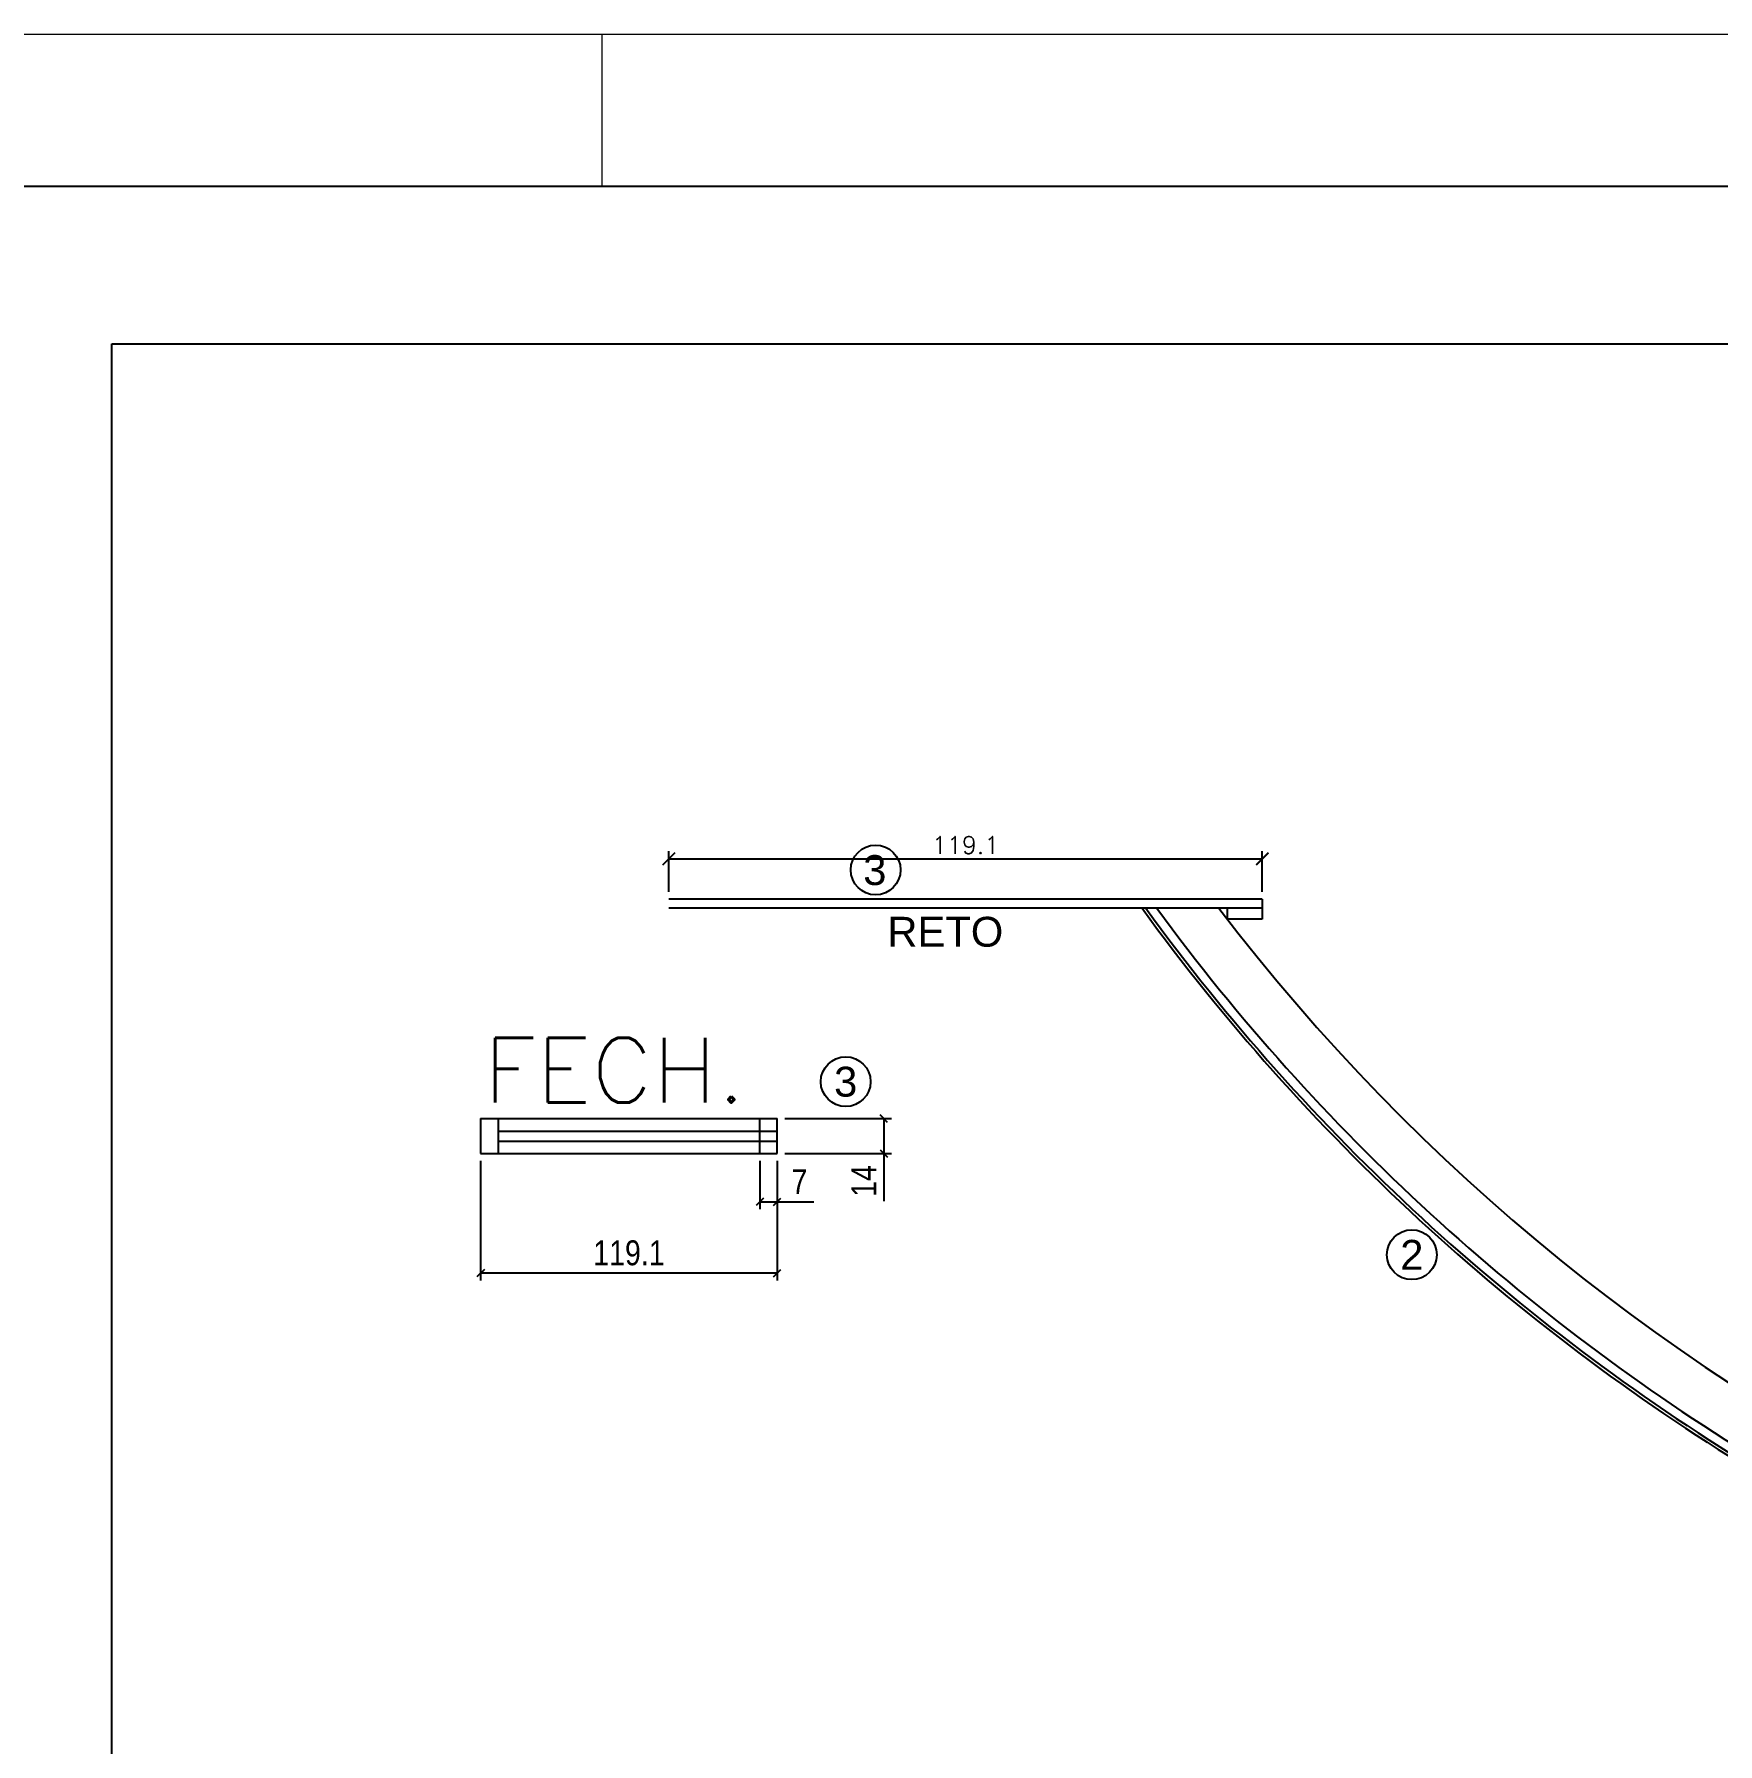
# Model space of a CAD drawing. Extents: x 1894 to 8661, y -614 to 3008.
# Drawn here: x 7306 to 7982, y 2321 to 3008 of the extents above; entities that cross this region are included whole.
import ezdxf
from ezdxf.enums import TextEntityAlignment as Align

# ---------------------------------------------------------------- set-up
doc = ezdxf.new("R2010")
doc.units = 0
doc.header["$PDMODE"] = 34
doc.layers.add('00 - FELIPE', color=6, linetype='Continuous', plot=False)
for name, color, linetype in [('COTA', 241, 'Continuous'), ('MTH-FACE-VIGA', 7, 'Continuous'), ('Painéis', 200, 'Continuous'), ('Romaneio', 10, 'Continuous'), ('SARR_2.2x7', 40, 'Continuous')]:
    doc.layers.add(name, color=color, linetype=linetype)
doc.layers.add('FOLHA', color=255, linetype='Continuous', lineweight=5)
doc.layers.add('Texto Seção', color=7, linetype='Continuous', lineweight=15)
doc.styles.add('ARIAL', font='arial.ttf')
doc.styles.add('COTA TECNICA', font='techl___.ttf', dxfattribs={"height": 10})
doc.styles.add('REGUA-120', font='ROMANS.shx', dxfattribs={"height": 15})
doc.styles.add('ROMANS', font='romans.shx')
doc.dimstyles.new('Cota Seção (2x)', dxfattribs={"dimtxt": 7, "dimasz": 5, "dimexe": 3, "dimexo": 3, "dimgap": 2, "dimtad": 3, "dimdec": 1, "dimlfac": 0.5, "dimzin": 12, "dimdsep": 46, "dimtxsty": 'ROMANS', "dimblk": 'ARCHTICK', "dimcen": 0, "dimclrd": 4, "dimclre": 4, "dimclrt": 1, "dimadec": 1, "dimazin": 3, "dimtfac": 1, "dimtdec": 1, "dimtmove": 0, "dimatfit": 3, "dimldrblk": 'OBLIQUE', "dimfxl": 1, "dimtolj": 1, "dimtzin": 12, "dimarcsym": 0})
doc.dimstyles.new('PAINEL', dxfattribs={"dimtxt": 10, "dimasz": 3, "dimexe": 3, "dimexo": 3, "dimgap": 3, "dimtad": 1, "dimdec": 1, "dimzin": 12, "dimdsep": 46, "dimtxsty": 'COTA TECNICA', "dimblk1": 'OBLIQUE', "dimblk2": 'OBLIQUE', "dimsah": 1, "dimcen": 0.9, "dimclrd": 4, "dimclre": 4, "dimclrt": 240, "dimadec": 1, "dimazin": 3, "dimtfac": 1, "dimtdec": 1, "dimtmove": 0, "dimatfit": 3, "dimfxl": 1, "dimtolj": 1, "dimtzin": 12, "dimarcsym": 0})

# ---------------------------------------------------------------- blocks, each defined once
blk = doc.blocks.new('_ArchTick')
at = {"color": 0, "linetype": 'ByBlock', "const_width": 0.15}
blk.add_lwpolyline([(-0.5, -0.5), (0.5, 0.5)], dxfattribs=at)
blk = doc.blocks.new('*D486')
at = {"layer": 'COTA', "color": 4, "lineweight": -2, "transparency": 16777216}
for p, q in [((7561.24, 2663.25), (7561.24, 2679.52)), ((7799.52, 2663.25), (7799.52, 2679.52)), ((7561.24, 2676.52), (7799.52, 2676.52))]:
    blk.add_line(p, q, dxfattribs=at)
at = {"layer": 'Defpoints', "color": 0, "transparency": 16777216}
for p in [(7799.52, 2676.52), (7561.24, 2660.25), (7799.52, 2660.25)]:
    blk.add_point(p, dxfattribs=at)
at = {"layer": 'COTA', "color": 4, "lineweight": -2, "transparency": 16777216, "xscale": 5, "yscale": 5, "zscale": 5, "rotation": 180}
blk.add_blockref('_ArchTick', (7561.24, 2676.52), dxfattribs=at)
at = {"layer": 'COTA', "color": 4, "lineweight": -2, "transparency": 16777216, "xscale": 5, "yscale": 5, "zscale": 5}
blk.add_blockref('_ArchTick', (7799.52, 2676.52), dxfattribs=at)
at = {"layer": 'COTA', "color": 1, "transparency": 16777216, "insert": (7680.38, 2682.02), "char_height": 7, "attachment_point": 5, "style": 'ROMANS'}
blk.add_mtext('\\A1;119.1', dxfattribs=at)
blk = doc.blocks.new('_Oblique')
at = {"color": 0, "linetype": 'ByBlock', "lineweight": -2}
blk.add_line((-0.5, -0.5), (0.5, 0.5), dxfattribs=at)
blk = doc.blocks.new('*D550')
at = {"layer": 'COTA', "color": 4, "lineweight": -2, "transparency": 16777216}
for p, q in [((7485.66, 2555.18), (7485.66, 2507.15)), ((7604.76, 2555.18), (7604.76, 2507.15)), ((7604.76, 2510.15), (7485.66, 2510.15))]:
    blk.add_line(p, q, dxfattribs=at)
at = {"layer": 'Defpoints', "color": 0, "transparency": 16777216}
for p in [(7485.66, 2558.18), (7604.76, 2558.18), (7485.66, 2510.15)]:
    blk.add_point(p, dxfattribs=at)
at = {"layer": 'COTA', "color": 4, "lineweight": -2, "transparency": 16777216, "xscale": 3, "yscale": 3, "zscale": 3, "rotation": 180}
blk.add_blockref('_Oblique', (7485.66, 2510.15), dxfattribs=at)
at = {"layer": 'COTA', "color": 4, "lineweight": -2, "transparency": 16777216, "xscale": 3, "yscale": 3, "zscale": 3}
blk.add_blockref('_Oblique', (7604.76, 2510.15), dxfattribs=at)
at = {"layer": 'COTA', "color": 240, "transparency": 16777216, "insert": (7545.21, 2518.24), "char_height": 10, "attachment_point": 5, "style": 'COTA TECNICA'}
blk.add_mtext('\\A1;119.1', dxfattribs=at)
blk = doc.blocks.new('*D551')
at = {"layer": 'COTA', "color": 4, "lineweight": -2, "transparency": 16777216}
for p, q in [((7607.76, 2572.18), (7650.58, 2572.18)), ((7647.58, 2572.18), (7647.58, 2558.18)), ((7607.76, 2558.18), (7650.58, 2558.18)), ((7647.58, 2558.18), (7647.58, 2539.07))]:
    blk.add_line(p, q, dxfattribs=at)
at = {"layer": 'Defpoints', "color": 0, "transparency": 16777216}
for p in [(7604.76, 2572.18), (7604.76, 2558.18), (7647.58, 2558.18)]:
    blk.add_point(p, dxfattribs=at)
at = {"layer": 'COTA', "color": 4, "lineweight": -2, "transparency": 16777216, "xscale": 3, "yscale": 3, "zscale": 3}
for p, rotation in [((7647.58, 2572.18), 90), ((7647.58, 2558.18), 270)]:
    blk.add_blockref('_Oblique', p, dxfattribs=dict(at, rotation=rotation))
at = {"layer": 'COTA', "color": 240, "transparency": 16777216, "insert": (7639.51, 2547.12), "char_height": 10, "attachment_point": 5, "rotation": 90, "style": 'COTA TECNICA'}
blk.add_mtext('\\A1;14', dxfattribs=at)
blk = doc.blocks.new('*D549')
at = {"layer": 'COTA', "color": 4, "lineweight": -2, "transparency": 16777216}
for p, q in [((7597.76, 2555.18), (7597.76, 2535.78)), ((7604.76, 2555.18), (7604.76, 2535.78)), ((7597.76, 2538.78), (7604.76, 2538.78)), ((7604.76, 2538.78), (7619.49, 2538.78))]:
    blk.add_line(p, q, dxfattribs=at)
at = {"layer": 'Defpoints', "color": 0, "transparency": 16777216}
for p in [(7597.76, 2558.18), (7604.76, 2558.18), (7604.76, 2538.78)]:
    blk.add_point(p, dxfattribs=at)
at = {"layer": 'COTA', "color": 4, "lineweight": -2, "transparency": 16777216, "xscale": 3, "yscale": 3, "zscale": 3, "rotation": 180}
blk.add_blockref('_Oblique', (7597.76, 2538.78), dxfattribs=at)
at = {"layer": 'COTA', "color": 4, "lineweight": -2, "transparency": 16777216, "xscale": 3, "yscale": 3, "zscale": 3}
blk.add_blockref('_Oblique', (7604.76, 2538.78), dxfattribs=at)
at = {"layer": 'COTA', "color": 240, "transparency": 16777216, "insert": (7613.63, 2546.85), "char_height": 10, "attachment_point": 5, "style": 'COTA TECNICA'}
blk.add_mtext('\\A1;7', dxfattribs=at)

msp = doc.modelspace()

# ---------------------------------------------------------------- linework, layer by layer
at = {"color": 30}
msp.add_line((2047.57, 2946.69), (8600.49, 2946.69), dxfattribs=at)
at = {"layer": '00 - FELIPE'}
for p, q in [((7799.52, 2660.25), (7561.24, 2660.25)), ((7799.52, 2660.25), (7799.52, 2652.25)), ((7799.52, 2656.65), (7561.24, 2656.65)), ((7785.52, 2652.25), (7785.52, 2656.65)), ((7799.52, 2652.25), (7785.52, 2652.25))]:
    msp.add_line(p, q, dxfattribs=at)
for radius, start in [(847.12, 216.00473), (845.92, 216.06381), (842.32, 216.24235)]:
    msp.add_arc((8436.53, 3154.63), radius, start, 238.66545, dxfattribs=at)
at = {"layer": 'COTA'}
msp.add_lwpolyline([(7337.56, 2883.36), (8564.43, 2883.36), (8564.43, 1889.13), (7337.56, 1889.13)], close=True, dxfattribs=at)
at = {"layer": 'FOLHA'}
for p, q in [((1895.16, 3007.66), (8661.45, 3007.66)), ((7534.31, 3007.66), (7534.31, 2946.69))]:
    msp.add_line(p, q, dxfattribs=at)
at = {"layer": 'MTH-FACE-VIGA', "linetype": 'Continuous'}
msp.add_arc((8436.53, 3154.63), 822.32, 217.27065, 271.72236, dxfattribs=at)
at = {"layer": 'Painéis'}
for p, q in [((7485.66, 2572.18), (7604.76, 2572.18)), ((7485.66, 2572.18), (7485.66, 2558.18)), ((7604.76, 2558.18), (7604.76, 2572.18)), ((7485.66, 2558.18), (7604.76, 2558.18))]:
    msp.add_line(p, q, dxfattribs=at)
at = {"layer": 'Romaneio', "color": 1, "linetype": 'ByBlock'}
for centre in [(7644.27, 2672.04), (7632.24, 2587.02), (7859.59, 2517.53)]:
    msp.add_circle(centre, 10, dxfattribs=at)
at = {"layer": 'SARR_2.2x7'}
for p, q in [((7492.66, 2572.18), (7492.66, 2558.18)), ((7597.76, 2558.18), (7597.76, 2572.18)), ((7492.66, 2567.18), (7604.76, 2567.18)), ((7492.66, 2563.18), (7604.76, 2563.18))]:
    msp.add_line(p, q, dxfattribs=at)

# ---------------------------------------------------------------- texts
at = {"layer": 'Romaneio', "color": 255, "linetype": 'ByBlock', "style": 'ARIAL'}
for s, p in [('3', (7643.94, 2671.99)), ('RETO', (7672.25, 2647.22)), ('3', (7632.24, 2587.02)), ('2', (7859.59, 2517.48))]:
    msp.add_text(s, height=12, dxfattribs=at).set_placement(p, align=Align.MIDDLE_CENTER)
at = {"layer": 'Texto Seção', "style": 'REGUA-120', "width": 1.05}
msp.add_text('FECH.', height=26, dxfattribs=at).set_placement((7486.86, 2578.61))

# ---------------------------------------------------------------- dimensions: what is measured, and where the dimension line sits
at = {"layer": 'COTA'}
for base, p1, p2, angle, dimstyle, picture, middle in [((7799.52, 2676.52), (7561.24, 2660.25), (7799.52, 2660.25), 180, 'Cota Seção (2x)', '*D486', (7680.38, 2682.02)), ((7647.58, 2558.18), (7604.76, 2572.18), (7604.76, 2558.18), 90, 'PAINEL', '*D551', (7639.51, 2547.12))]:
    dim = msp.add_linear_dim(base=base, p1=p1, p2=p2, angle=angle, dimstyle=dimstyle, dxfattribs=at)
    dim.commit()
    dim.dimension.update_dxf_attribs({"geometry": picture, "text_midpoint": middle})
for base, p1, p2, picture, middle in [((7485.66, 2510.15), (7604.76, 2558.18), (7485.66, 2558.18), '*D550', (7545.21, 2518.24)), ((7604.76, 2538.78), (7597.76, 2558.18), (7604.76, 2558.18), '*D549', (7613.63, 2546.85))]:
    dim = msp.add_linear_dim(base=base, p1=p1, p2=p2, dimstyle='PAINEL', dxfattribs=at)
    dim.commit()
    dim.dimension.update_dxf_attribs({"geometry": picture, "text_midpoint": middle})

doc.saveas('drawing.dxf')
